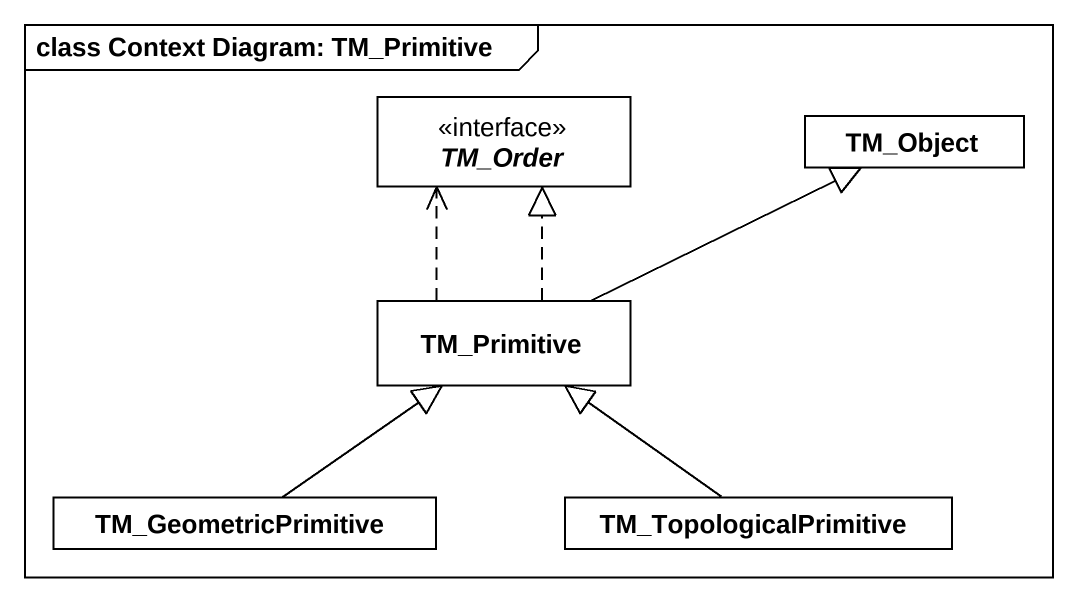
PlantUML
@startuml
mainframe class Context Diagram: TM_Primitive
hide circle
hide empty members
interface TM_Order <<interface>>
class TM_Object
class TM_Primitive
class TM_GeometricPrimitive
class TM_TopologicalPrimitive
TM_Primitive .up.|> TM_Order
TM_Primitive .up.> TM_Order
TM_Primitive -right-|> TM_Object
TM_GeometricPrimitive -up-|> TM_Primitive
TM_TopologicalPrimitive -up-|> TM_Primitive
@enduml
